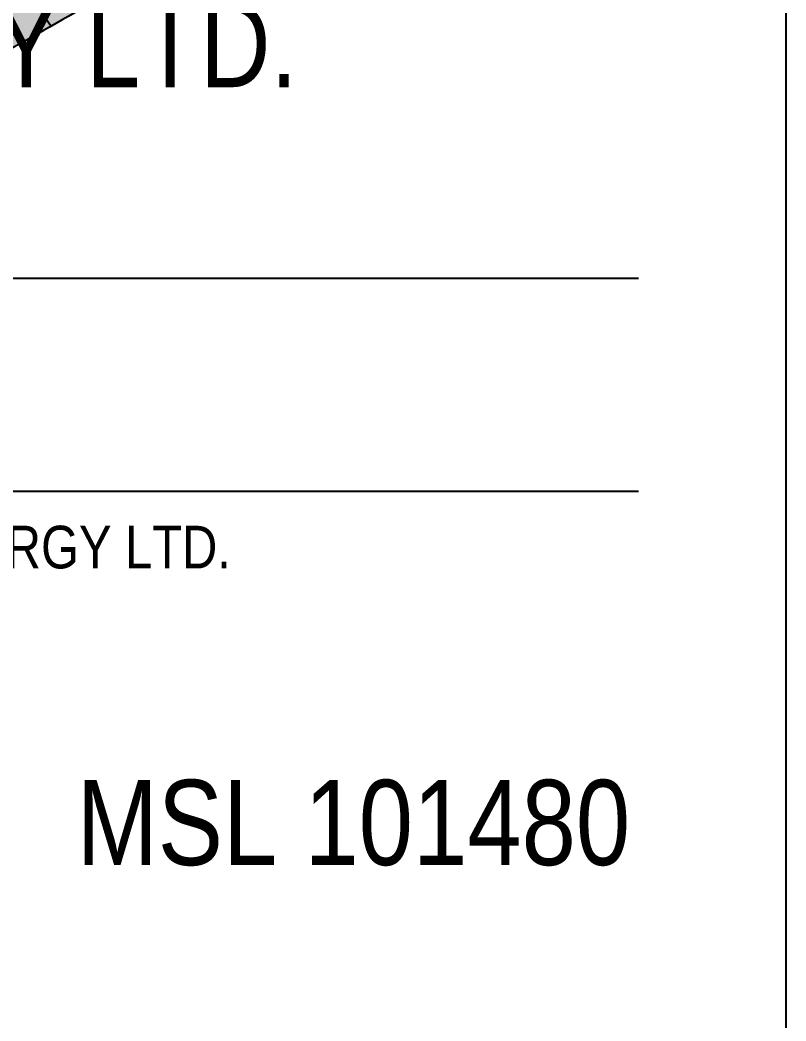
# Paper-space layout '1 of 6' of a CAD drawing. Extents: x -1122 to -42, y -199 to 1768.
# Drawn here: x -274.3 to -94.6, y 1298.5 to 1533.4 of the extents above; entities that cross this region are included whole.
import ezdxf

# ---------------------------------------------------------------- set-up
doc = ezdxf.new("R2010")
doc.units = 0
doc.header["$LTSCALE"] = 5
doc.layers.get('Defpoints').update_dxf_attribs({"color": 9})
for name, color, linetype in [('CG-BORDER', 2, 'Continuous'), ('CG-LOGO', 7, 'Continuous'), ('CG-LOGO-T', 7, 'Continuous'), ('CG-NOTES', 7, 'Continuous'), ('S-2', 2, 'Continuous')]:
    doc.layers.add(name, color=color, linetype=linetype)
doc.styles.add('80', font='ARIALN.TTF', dxfattribs={"height": 10})
doc.styles.add('80L', font='ARIALN.TTF', dxfattribs={"height": 10})

# ---------------------------------------------------------------- blocks, each defined once
blk = doc.blocks.new('wsborder')
at = {"layer": 'S-2'}
blk.add_lwpolyline([(1027.25, 51.5), (52.25, 51.5), (52.25, 1726.5), (1027.25, 1726.5)], close=True, dxfattribs=at)
at = {"style": '80', "flags": 1}
blk.add_attdef('PAGENUMBER', (52.25, 51.5), '', height=10, rotation=90, dxfattribs=at)
blk = doc.blocks.new('Obsidian_Logo')
at = {"true_color": 0x7b0684}
h = blk.add_hatch(color=216, dxfattribs=at)
h.dxf.hatch_style = 1
edge = h.paths.add_edge_path()
edge.add_line((24.16, -21.47), (23.59, -21.74))
edge.add_line((23.59, -21.74), (23.59, -22.73))
edge.add_line((23.59, -22.73), (21.54, -22.73))
edge.add_line((21.54, -22.73), (1.77, -32.32))
edge.add_line((1.77, -32.32), (1.74, -32.36))
edge.add_line((1.74, -32.36), (15.65, -52.54))
edge.add_spline(control_points=[(15.65, -52.54), (19.9, -50.15), (24.16, -47.75)], knot_values=[10.061227, 10.061227, 10.061227, 10.121819, 10.121819, 10.121819], weights=[1, 1, 1], degree=2, periodic=0)
edge.add_line((24.16, -47.75), (24.16, -21.47))
at = {"true_color": 0x862191}
h = blk.add_hatch(color=217, dxfattribs=at)
h.dxf.hatch_style = 1
edge = h.paths.add_edge_path()
edge.add_line((1.74, -32.36), (-20.67, -65.04))
edge.add_line((-20.67, -65.04), (-6.51, -65.04))
edge.add_spline(control_points=[(-6.51, -65.04), (4.57, -58.79), (15.65, -52.54)], knot_values=[9.903229, 9.903229, 9.903229, 10.061227, 10.061227, 10.061227], weights=[1, 1, 1], degree=2, periodic=0)
edge.add_line((15.65, -52.54), (1.74, -32.36))
at = {"layer": 'Defpoints', "color": 2}
blk.add_line((-4.9, -22.73), (15.65, -52.54), dxfattribs=at)
blk.add_rational_spline([(95.85, 7.94), (24.8, 48.02), (-46.24, 88.1), (-66.93, 47.46), (-87.61, 6.82), (-84.64, 9.12), (-80.63, 9.12), (-77.32, 9.12), (-74.01, 9.12), (-63.64, 9.12), (-63.64, 0.29), (-63.64, -8.53), (-74.01, -8.53), (-77.32, -8.53), (-80.63, -8.53), (-84.64, -8.53), (-87.61, -6.23), (-66.95, -46.84), (-46.28, -87.45), (23.87, -47.91), (94.03, -8.37), (86.16, -1.35), (78.28, 5.67), (78.28, -1.43), (78.28, -8.53), (76.53, -8.53), (74.78, -8.53), (74.78, 0.29), (74.78, 9.12), (77.31, 9.12), (79.84, 9.12), (87.84, 1.98), (95.85, -5.16), (95.85, 1.39), (95.85, 7.94)], [1, 1, 1, 1, 1, 0.932487561189, 1, 1, 1, 0.707106781187, 1, 0.707106781187, 1, 1, 1, 0.932487561189, 1, 1, 1, 1, 1, 1, 1, 1, 1, 1, 1, 1, 1, 1, 1, 1, 1, 1, 1], degree=2, knots=[0, 0, 0, 1, 1, 2, 2, 2.739113, 2.739113, 3.739113, 3.739113, 5.30991, 5.30991, 6.880706, 6.880706, 7.880706, 7.880706, 8.619819, 8.619819, 9.619819, 9.619819, 10.619819, 10.619819, 11.619819, 11.619819, 12.619819, 12.619819, 13.619819, 13.619819, 14.619819, 14.619819, 15.619819, 15.619819, 16.619819, 16.619819, 17.619819, 17.619819, 17.619819], dxfattribs=at)
blk = doc.blocks.new('Obsidian')
at = {"layer": 'CG-NOTES'}
for p, q in [((-334.63, -243.97), (-34.63, -243.97)), ((-334.63, -293.97), (-34.63, -293.97))]:
    blk.add_line(p, q, dxfattribs=at)
at = {"layer": 'CG-LOGO', "xscale": 1.1, "yscale": 1.1, "zscale": 1.1}
blk.add_blockref('Obsidian_Logo', (-189.66, -127), dxfattribs=at)
at = {"layer": 'CG-LOGO-T', "insert": (-190.96, -172.62), "char_height": 20, "width": 154.6779, "attachment_point": 5, "style": '80'}
blk.add_mtext('OBSIDIAN ENERGY LTD.', dxfattribs=at)
at = {"layer": 'CG-NOTES', "insert": (-335.18, -302.07), "char_height": 10, "width": 279.3712, "attachment_point": 1, "style": '80'}
blk.add_mtext('OPERATOR: OBSIDIAN ENERGY LTD.', dxfattribs=at)

psp = doc.layouts.new('1 of 6')

# ---------------------------------------------------------------- block references
at = {"layer": 'CG-BORDER'}
psp.add_blockref('wsborder', (-1121.83, -9.7), dxfattribs=at)
at = {"layer": 'CG-NOTES'}
psp.add_blockref('Obsidian', (-94.58, 1716.8), dxfattribs=at)

# ---------------------------------------------------------------- texts
at = {"insert": (-261.05, 1355.11), "char_height": 20, "attachment_point": 1, "style": '80L'}
psp.add_mtext_dynamic_manual_height_columns('{\\C3;MSL 101480}', width=153.0241, gutter_width=45, heights=[0], dxfattribs=at)

doc.saveas('drawing.dxf')
